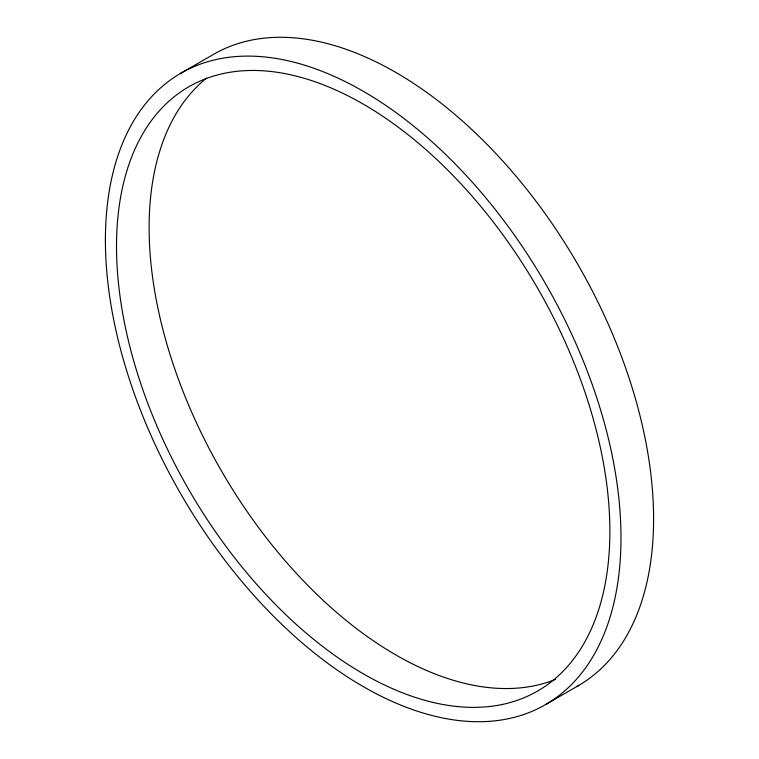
<?xml version="1.0" encoding="UTF-8"?>
<svg xmlns="http://www.w3.org/2000/svg" width="759" height="759" viewBox="0 0 759 759"><rect width="100%" height="100%" fill="white"/><g stroke="black" fill="none" stroke-linecap="round" stroke-linejoin="round"><path stroke-width="1.14" d="M180.272 73.557L212.871 54.733A364.576 210.49 60 0 1 578.424 265.432A364.576 210.49 60 0 1 576.764 686.572M546.129 704.267L578.728 685.443M555.436 679.409A348.865 201.42 60 0 1 221.989 471.87A348.865 201.42 60 0 1 206.609 78.073M105.406 241.134A364.576 210.49 60 0 0 492.885 721.05A364.576 210.49 60 0 0 491.301 204.55A364.576 210.49 60 0 0 105.406 241.134M116.516 247.5A348.865 201.42 60 0 0 487.297 706.733A348.865 201.42 60 0 0 485.779 212.501A348.865 201.42 60 0 0 116.516 247.5"/></g></svg>
